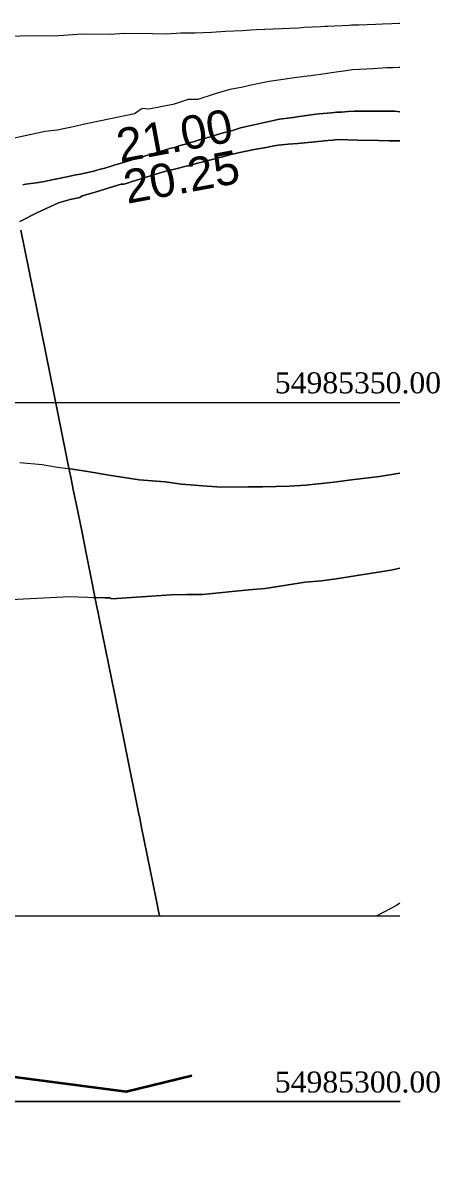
# Model space of a CAD drawing. Header units: metres. Extents: x -207 to 292, y -187 to 169.
# Drawn here: x 213.6 to 243.4, y -186.7 to -104 of the extents above; entities that cross this region are included whole.
import ezdxf

# ---------------------------------------------------------------- set-up
doc = ezdxf.new("R2010")
doc.units = ezdxf.units.M
for name, color, linetype, lineweight in [('C-TOPO', 7, 'Continuous', 9), ('C-TOPO-MAJR', 7, 'Continuous', 35), ('grilla', 7, 'Continuous', 9), ('linea costa', 7, 'Continuous', 35)]:
    doc.layers.add(name, color=color, linetype=linetype, lineweight=lineweight)
doc.layers.add('PR10-ARQ-PL-001-Emplazamiento-C-1_dwg', color=7, linetype='Continuous', lineweight=9, true_color=0x767676)
doc.layers.add('TEXTO', color=5, linetype='Continuous', lineweight=9, true_color=0x0000ff)
doc.styles.add('Arial_1', font='arial.ttf', dxfattribs={"height": 2.390651})
doc.styles.add('Times New Roman_2', font='times.ttf', dxfattribs={"height": 1.5})

# ---------------------------------------------------------------- blocks, each defined once
blk = doc.blocks.new('PR10-ARQ-PL-001-Emplazamiento-C-1_dwg-674643-PLANTA EMPLAZAMIENTO ACTUALIZADO')
at = {"layer": 'C-TOPO', "flags": 128}
for points in [[(198.629, -167.804), (223.325, -167.804), (223.281, -167.588), (223.08, -166.594), (222.022, -161.363), (221.912, -160.819), (221.827, -160.402), (220.124, -151.988), (219.014, -146.499), (218.936, -146.116), (218.85, -145.692), (218.291, -142.926), (218.098, -141.977), (217.778, -140.391), (217.635, -139.685), (217.357, -138.312), (217.177, -137.422), (216.976, -136.428), (216.844, -135.778), (216.628, -134.71), (215.158, -127.445), (213.402, -118.77)], [(213.402, -118.77), (215.158, -127.445), (216.628, -134.71), (216.844, -135.778), (216.976, -136.428), (217.177, -137.422), (217.357, -138.312), (217.635, -139.685), (217.778, -140.391), (218.098, -141.977), (218.291, -142.926), (218.85, -145.692), (218.936, -146.116), (219.014, -146.499), (220.124, -151.988), (221.827, -160.402), (221.912, -160.819), (222.022, -161.363), (223.08, -166.594), (223.281, -167.588), (223.325, -167.804), (227.892, -167.804), (240.531, -167.804)]]:
    blk.add_lwpolyline(points, dxfattribs=at)
at = {"layer": 'C-TOPO-MAJR', "color": 1, "lineweight": 9, "true_color": 0xff0000, "flags": 128}
for points in [[(240.531, -110.306), (240.171, -110.256), (240.018, -110.257), (239.138, -110.251), (238.804, -110.254), (238.469, -110.258), (237.589, -110.252), (237.255, -110.255), (236.829, -110.284), (236.34, -110.323), (236.005, -110.326), (235.63, -110.373), (234.715, -110.441), (234.34, -110.488), (233.499, -110.612), (233.311, -110.636), (232.89, -110.698), (232.703, -110.721), (232.515, -110.745), (232.094, -110.807), (231.907, -110.83), (231.475, -110.924), (231.264, -110.969), (230.833, -111.063), (230.622, -111.109), (230.19, -111.203), (229.979, -111.248), (229.547, -111.342), (229.337, -111.387), (229.112, -111.442), (228.464, -111.647), (228.178, -111.733), (227.984, -111.785), (227.551, -111.892), (227.111, -112.045), (226.865, -112.112), (226.761, -112.136), (226.631, -112.183), (226.306, -112.25), (225.759, -112.444), (225.552, -112.49), (225.353, -112.547), (225.279, -112.581), (224.813, -112.702), (224.406, -112.842), (224.049, -112.933), (223.926, -112.979), (223.602, -113.061), (223.053, -113.24), (222.745, -113.32), (222.573, -113.377), (222.391, -113.421), (222.109, -113.513), (221.701, -113.638), (221.442, -113.706), (221.221, -113.776), (220.898, -113.872), (220.348, -114.036), (220.138, -114.093), (220.075, -114.111), (219.868, -114.174), (219.406, -114.324), (218.995, -114.434), (218.834, -114.479), (218.635, -114.536), (218.515, -114.572), (218.194, -114.638), (217.873, -114.705), (217.661, -114.747), (217.34, -114.814), (217.128, -114.857), (216.807, -114.923), (216.69, -114.954), (215.876, -115.123), (215.74, -115.141), (215.533, -115.182), (215.098, -115.275), (214.674, -115.36), (214.324, -115.392), (214.111, -115.434), (213.761, -115.467), (213.549, -115.509)], [(212.596, -104.923), (213.768, -104.834), (215.774, -104.86), (216.786, -104.791), (217.799, -104.721), (219.804, -104.747), (220.817, -104.678), (222.823, -104.704), (223.825, -104.718), (224.838, -104.648), (225.841, -104.661), (227.038, -104.611), (228.05, -104.542), (229.247, -104.492), (229.856, -104.447), (230.26, -104.423), (231.456, -104.373), (232.653, -104.322), (233.275, -104.283), (233.666, -104.253), (234.276, -104.216), (234.863, -104.203), (235.179, -104.184), (235.373, -104.165), (236.889, -104.102), (237.072, -104.084), (237.574, -104.072), (238.771, -104.022), (239.273, -104.01), (239.95, -103.978), (240.47, -103.96), (240.531, -103.958)], [(212.614, -112.225), (215.138, -111.686), (216.007, -111.592), (217.269, -111.323), (217.852, -111.192), (219.114, -110.923), (219.697, -110.793), (221.538, -110.43), (222.083, -110.044), (222.553, -110.088), (224.394, -109.725), (225.409, -109.382), (226.088, -109.389), (227.25, -109.019), (227.81, -108.852), (228.37, -108.685), (229.291, -108.503), (229.765, -108.391), (230.686, -108.209), (231.16, -108.096), (232.182, -107.964), (232.653, -107.893), (233.675, -107.761), (234.146, -107.69), (235.168, -107.557), (235.639, -107.486), (236.66, -107.354), (237.131, -107.283), (238.145, -107.22), (238.576, -107.202), (239.589, -107.139), (240.021, -107.122), (240.453, -107.104), (240.531, -107.104)], [(240.531, -112.382), (240.479, -112.377), (240.116, -112.37), (239.753, -112.362), (239.027, -112.346), (237.523, -112.318), (236.071, -112.286), (235.719, -112.319), (235.368, -112.352), (234.665, -112.417), (233.222, -112.554), (232.519, -112.619), (231.817, -112.684), (231.388, -112.764), (230.959, -112.843), (230.101, -113.002), (228.954, -113.225), (228.442, -113.356), (227.929, -113.487), (226.904, -113.748), (225.42, -114.127), (224.395, -114.389), (223.882, -114.52), (223.37, -114.651), (222.288, -114.994), (221.305, -115.315), (221.041, -115.39), (220.777, -115.466), (220.583, -115.483), (219.73, -115.727), (218.648, -116.07), (217.795, -116.315), (217.625, -116.434), (216.943, -116.559), (216.09, -116.804), (214.545, -117.526), (213.327, -118.151)], [(213.329, -135.368), (214.929, -135.522), (216.026, -135.707), (216.789, -135.8), (216.85, -135.809), (216.937, -135.822), (218.033, -136.006), (219.858, -136.313), (221.866, -136.613), (223.718, -136.77), (224.89, -136.921), (226.741, -137.078), (227.782, -137.148), (229.686, -137.109), (230.728, -137.114), (232.632, -137.075), (233.791, -137.008), (235.794, -136.771), (237.061, -136.623), (239.064, -136.386), (240.531, -136.144)], [(212.178, -145.198), (216.902, -144.962), (218.166, -145.014), (218.57, -145.03), (218.718, -145.036), (219.431, -145.065), (219.759, -145.049), (219.924, -145.125), (224.154, -144.83), (225.274, -144.824), (226.395, -144.818), (229.715, -144.486), (230.882, -144.39), (233.751, -143.938), (234.919, -143.842), (235.961, -143.685), (238.83, -143.233), (239.872, -143.076), (240.531, -142.94)]]:
    blk.add_lwpolyline(points, dxfattribs=at)
at = {"layer": 'C-TOPO-MAJR', "lineweight": 9, "flags": 128}
blk.add_lwpolyline([(240.531, -166.897), (240.287, -167.045), (238.878, -167.804)], dxfattribs=at)
at = {"layer": 'grilla'}
for p, q in [((16.373, -131.082), (240.531, -131.082)), ((240.532, -181.082), (-207.187, -181.082)), ((-207.187, -181.082), (240.532, -181.082))]:
    blk.add_line(p, q, dxfattribs=at)
at = {"layer": 'linea costa', "flags": 128}
blk.add_lwpolyline([(167.669, -186.745), (174.68, -185.262), (180.313, -184.071), (190.262, -181.967), (199.235, -180.069), (206.657, -178.499), (212.916, -179.309), (220.946, -180.349), (225.634, -179.212)], dxfattribs=at)
at = {"layer": 'TEXTO', "char_height": 2.3907, "attachment_point": 1, "rotation": 10.56418, "line_spacing_factor": 0.941778, "style": 'Arial_1'}
for s, insert, width in [('21.00', (220.067, -111.583), 9.61807), ('20.25', (220.568, -114.532), 10.07608)]:
    blk.add_mtext(s, dxfattribs=dict(at, insert=insert, width=width))
at = {"layer": 'TEXTO', "color": 7, "char_height": 1.5, "width": 14.24647, "attachment_point": 1, "line_spacing_factor": 1.029793, "style": 'Times New Roman_2'}
for s, insert in [('54985350.00', (231.575, -128.927)), ('54985300.00', (231.575, -178.927))]:
    blk.add_mtext(s, dxfattribs=dict(at, insert=insert))

msp = doc.modelspace()

# ---------------------------------------------------------------- linework, layer by layer
at = {"layer": 'C-TOPO'}
for p, q in [((213.402, -118.77), (215.158, -127.445)), ((215.158, -127.445), (213.402, -118.77)), ((215.158, -127.445), (216.628, -134.71)), ((216.628, -134.71), (215.158, -127.445)), ((216.628, -134.71), (216.844, -135.778)), ((216.844, -135.778), (216.628, -134.71)), ((216.844, -135.778), (216.976, -136.428)), ((216.976, -136.428), (216.844, -135.778)), ((216.976, -136.428), (217.177, -137.422)), ((217.177, -137.422), (216.976, -136.428)), ((217.177, -137.422), (217.357, -138.312)), ((217.357, -138.312), (217.177, -137.422)), ((217.357, -138.312), (217.635, -139.685)), ((217.635, -139.685), (217.357, -138.312)), ((217.635, -139.685), (217.778, -140.391)), ((217.778, -140.391), (217.635, -139.685)), ((217.778, -140.391), (218.098, -141.977)), ((218.098, -141.977), (217.778, -140.391)), ((218.098, -141.977), (218.291, -142.926)), ((218.291, -142.926), (218.098, -141.977)), ((218.291, -142.926), (218.85, -145.692)), ((218.85, -145.692), (218.291, -142.926)), ((218.85, -145.692), (218.936, -146.116)), ((218.936, -146.116), (218.85, -145.692)), ((218.936, -146.116), (219.014, -146.499)), ((219.014, -146.499), (218.936, -146.116)), ((219.014, -146.499), (220.124, -151.988)), ((220.124, -151.988), (219.014, -146.499)), ((220.124, -151.988), (221.827, -160.402)), ((221.827, -160.402), (220.124, -151.988)), ((221.827, -160.402), (221.912, -160.819)), ((221.912, -160.819), (221.827, -160.402)), ((221.912, -160.819), (222.022, -161.363)), ((222.022, -161.363), (221.912, -160.819)), ((222.022, -161.363), (223.08, -166.594)), ((223.08, -166.594), (222.022, -161.363)), ((223.08, -166.594), (223.281, -167.588)), ((223.281, -167.588), (223.08, -166.594)), ((198.629, -167.804), (223.325, -167.804)), ((223.281, -167.588), (223.325, -167.804)), ((223.325, -167.804), (223.281, -167.588)), ((223.325, -167.804), (227.892, -167.804)), ((227.892, -167.804), (240.531, -167.804))]:
    msp.add_line(p, q, dxfattribs=at)
at = {"layer": 'C-TOPO-MAJR', "color": 1, "lineweight": 9, "true_color": 0xff0000, "flags": 128}
for points in [[(212.596, -104.923), (213.768, -104.834), (215.774, -104.86), (216.786, -104.791), (217.799, -104.721), (219.804, -104.747), (220.817, -104.678), (222.823, -104.704), (223.825, -104.718), (224.838, -104.648), (225.841, -104.661), (227.038, -104.611), (228.05, -104.542), (229.247, -104.492), (229.856, -104.447), (230.26, -104.423), (231.456, -104.373), (232.653, -104.322), (233.275, -104.283), (233.666, -104.253), (234.276, -104.216), (234.863, -104.203), (235.179, -104.184), (235.373, -104.165), (236.889, -104.102), (237.072, -104.084), (237.574, -104.072), (238.771, -104.022), (239.273, -104.01), (239.95, -103.978), (240.47, -103.96), (240.531, -103.958)], [(212.614, -112.225), (215.138, -111.686), (216.007, -111.592), (217.269, -111.323), (217.852, -111.192), (219.114, -110.923), (219.697, -110.793), (221.538, -110.43), (222.083, -110.044), (222.553, -110.088), (224.394, -109.725), (225.409, -109.382), (226.088, -109.389), (227.25, -109.019), (227.81, -108.852), (228.37, -108.685), (229.291, -108.503), (229.765, -108.391), (230.686, -108.209), (231.16, -108.096), (232.182, -107.964), (232.653, -107.893), (233.675, -107.761), (234.146, -107.69), (235.168, -107.557), (235.639, -107.486), (236.66, -107.354), (237.131, -107.283), (238.145, -107.22), (238.576, -107.202), (239.589, -107.139), (240.021, -107.122), (240.453, -107.104), (240.531, -107.104)], [(213.549, -115.509), (213.761, -115.467), (214.111, -115.434), (214.324, -115.392), (214.674, -115.36), (215.098, -115.275), (215.533, -115.182), (215.74, -115.141), (215.876, -115.123), (216.69, -114.954), (216.807, -114.923), (217.128, -114.857), (217.34, -114.814), (217.661, -114.747), (217.873, -114.705), (218.194, -114.638), (218.515, -114.572), (218.635, -114.536), (218.834, -114.479), (218.995, -114.434), (219.406, -114.324), (219.868, -114.174), (220.075, -114.111), (220.138, -114.093), (220.348, -114.036), (220.898, -113.872), (221.221, -113.776), (221.442, -113.706), (221.701, -113.638), (222.109, -113.513), (222.391, -113.421), (222.573, -113.377), (222.745, -113.32), (223.053, -113.24), (223.602, -113.061), (223.926, -112.979), (224.049, -112.933), (224.406, -112.842), (224.813, -112.702), (225.279, -112.581), (225.353, -112.547), (225.552, -112.49), (225.759, -112.444), (226.306, -112.25), (226.631, -112.183), (226.761, -112.136), (226.865, -112.112), (227.111, -112.045), (227.551, -111.892), (227.984, -111.785), (228.178, -111.733), (228.464, -111.647), (229.112, -111.442), (229.337, -111.387), (229.547, -111.342), (229.979, -111.248), (230.19, -111.203), (230.622, -111.109), (230.833, -111.063), (231.264, -110.969), (231.475, -110.924), (231.907, -110.83), (232.094, -110.807), (232.515, -110.745), (232.703, -110.721), (232.89, -110.698), (233.311, -110.636), (233.499, -110.612), (234.34, -110.488), (234.715, -110.441), (235.63, -110.373), (236.005, -110.326), (236.34, -110.323), (236.829, -110.284), (237.255, -110.255), (237.589, -110.252), (238.469, -110.258), (238.804, -110.254), (239.138, -110.251), (240.018, -110.257), (240.171, -110.256), (240.531, -110.306)], [(213.327, -118.151), (214.545, -117.526), (216.09, -116.804), (216.943, -116.559), (217.625, -116.434), (217.795, -116.315), (218.648, -116.07), (219.73, -115.727), (220.583, -115.483), (220.777, -115.466), (221.041, -115.39), (221.305, -115.315), (222.288, -114.994), (223.37, -114.651), (223.882, -114.52), (224.395, -114.389), (225.42, -114.127), (226.904, -113.748), (227.929, -113.487), (228.442, -113.356), (228.954, -113.225), (230.101, -113.002), (230.959, -112.843), (231.388, -112.764), (231.817, -112.684), (232.519, -112.619), (233.222, -112.554), (234.665, -112.417), (235.368, -112.352), (235.719, -112.319), (236.071, -112.286), (237.523, -112.318), (239.027, -112.346), (239.753, -112.362), (240.116, -112.37), (240.479, -112.377), (240.531, -112.382)], [(213.329, -135.368), (214.929, -135.522), (216.026, -135.707), (216.789, -135.8), (216.85, -135.809)], [(240.531, -136.144), (239.064, -136.386), (237.061, -136.623), (235.794, -136.771), (233.791, -137.008), (232.632, -137.075), (230.728, -137.114), (229.686, -137.109), (227.782, -137.148), (226.741, -137.078), (224.89, -136.921), (223.718, -136.77), (221.866, -136.613), (219.858, -136.313), (218.033, -136.006), (216.937, -135.822), (216.85, -135.809)], [(240.531, -142.94), (239.872, -143.076), (238.83, -143.233), (235.961, -143.685), (234.919, -143.842), (233.751, -143.938), (230.882, -144.39), (229.715, -144.486), (226.395, -144.818), (225.274, -144.824), (224.154, -144.83), (219.924, -145.125), (219.759, -145.049), (219.431, -145.065), (218.718, -145.036)], [(212.178, -145.198), (216.902, -144.962), (218.166, -145.014), (218.57, -145.03), (218.718, -145.036)], [(240.531, -166.897), (240.287, -167.045), (238.878, -167.804)]]:
    msp.add_lwpolyline(points, dxfattribs=at)

# ---------------------------------------------------------------- block references
at = {"layer": 'PR10-ARQ-PL-001-Emplazamiento-C-1_dwg', "color": 7}
msp.add_blockref('PR10-ARQ-PL-001-Emplazamiento-C-1_dwg-674643-PLANTA EMPLAZAMIENTO ACTUALIZADO', (0, 0), dxfattribs=at)

doc.saveas('drawing.dxf')
